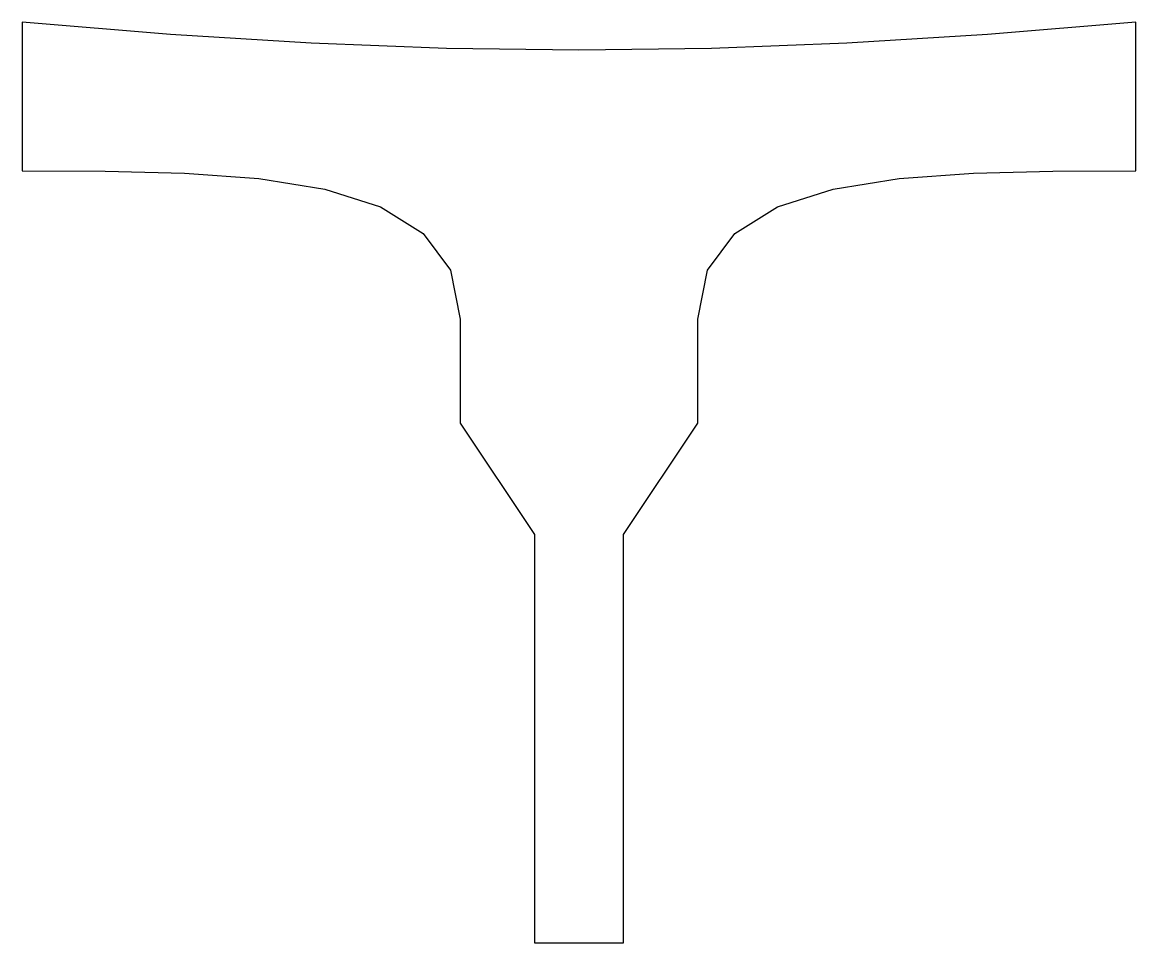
# Model space of a CAD drawing. Extents: x 0 to 15, y 0 to 12.4.
import ezdxf

# ---------------------------------------------------------------- set-up
doc = ezdxf.new("R2010")
doc.units = 0
doc.layers.add('Layer_1', color=7, linetype='CONTINUOUS')

msp = doc.modelspace()

# ---------------------------------------------------------------- linework, layer by layer
at = {"layer": 'Layer_1', "color": 7}
for p, q in [((1.998048, 12.236027), (0, 12.399998)), ((0, 12.399998), (0, 10.400002)), ((15.000001, 12.400083), (13.001954, 12.236027)), ((15.000001, 10.400087), (15.000001, 12.400083)), ((3.890624, 12.118877), (1.998048, 12.236027)), ((13.001954, 12.236027), (11.109376, 12.118849)), ((5.71289, 12.048547), (3.890624, 12.118877)), ((7.499999, 12.025123), (5.71289, 12.048547)), ((9.287109, 12.048547), (7.499999, 12.025123)), ((11.109376, 12.118849), (9.287109, 12.048547)), ((0, 10.400002), (1.114844, 10.396051)), ((1.114844, 10.396051), (2.1875, 10.368676)), ((2.1875, 10.368676), (3.185157, 10.294451)), ((11.814845, 10.294536), (12.812501, 10.36876)), ((12.812501, 10.36876), (13.885158, 10.396136)), ((13.885158, 10.396136), (15.000001, 10.400087)), ((3.185157, 10.294451), (4.075001, 10.149897)), ((10.925001, 10.149982), (11.814845, 10.294536)), ((4.075001, 10.149897), (4.82422, 9.911617)), ((10.175783, 9.911702), (10.925001, 10.149982)), ((4.82422, 9.911617), (5.400002, 9.556158)), ((9.600001, 9.556243), (10.175783, 9.911702)), ((5.400002, 9.556158), (5.769534, 9.06004)), ((9.23047, 9.060124), (9.600001, 9.556243)), ((5.769534, 9.06004), (5.900002, 8.399894)), ((9.100002, 8.399978), (9.23047, 9.060124)), ((5.900002, 8.399894), (5.899999, 6.999902)), ((9.099999, 6.999987), (9.100002, 8.399978)), ((5.900002, 6.999987), (6.9, 5.499976)), ((8.100001, 5.499976), (9.099999, 6.999987)), ((6.9, 5.499976), (6.9, 0.000001)), ((8.100001, 0.000001), (8.100001, 5.499976)), ((6.9, 0.000001), (8.100001, 0.000001))]:
    msp.add_line(p, q, dxfattribs=at)

doc.saveas('drawing.dxf')
